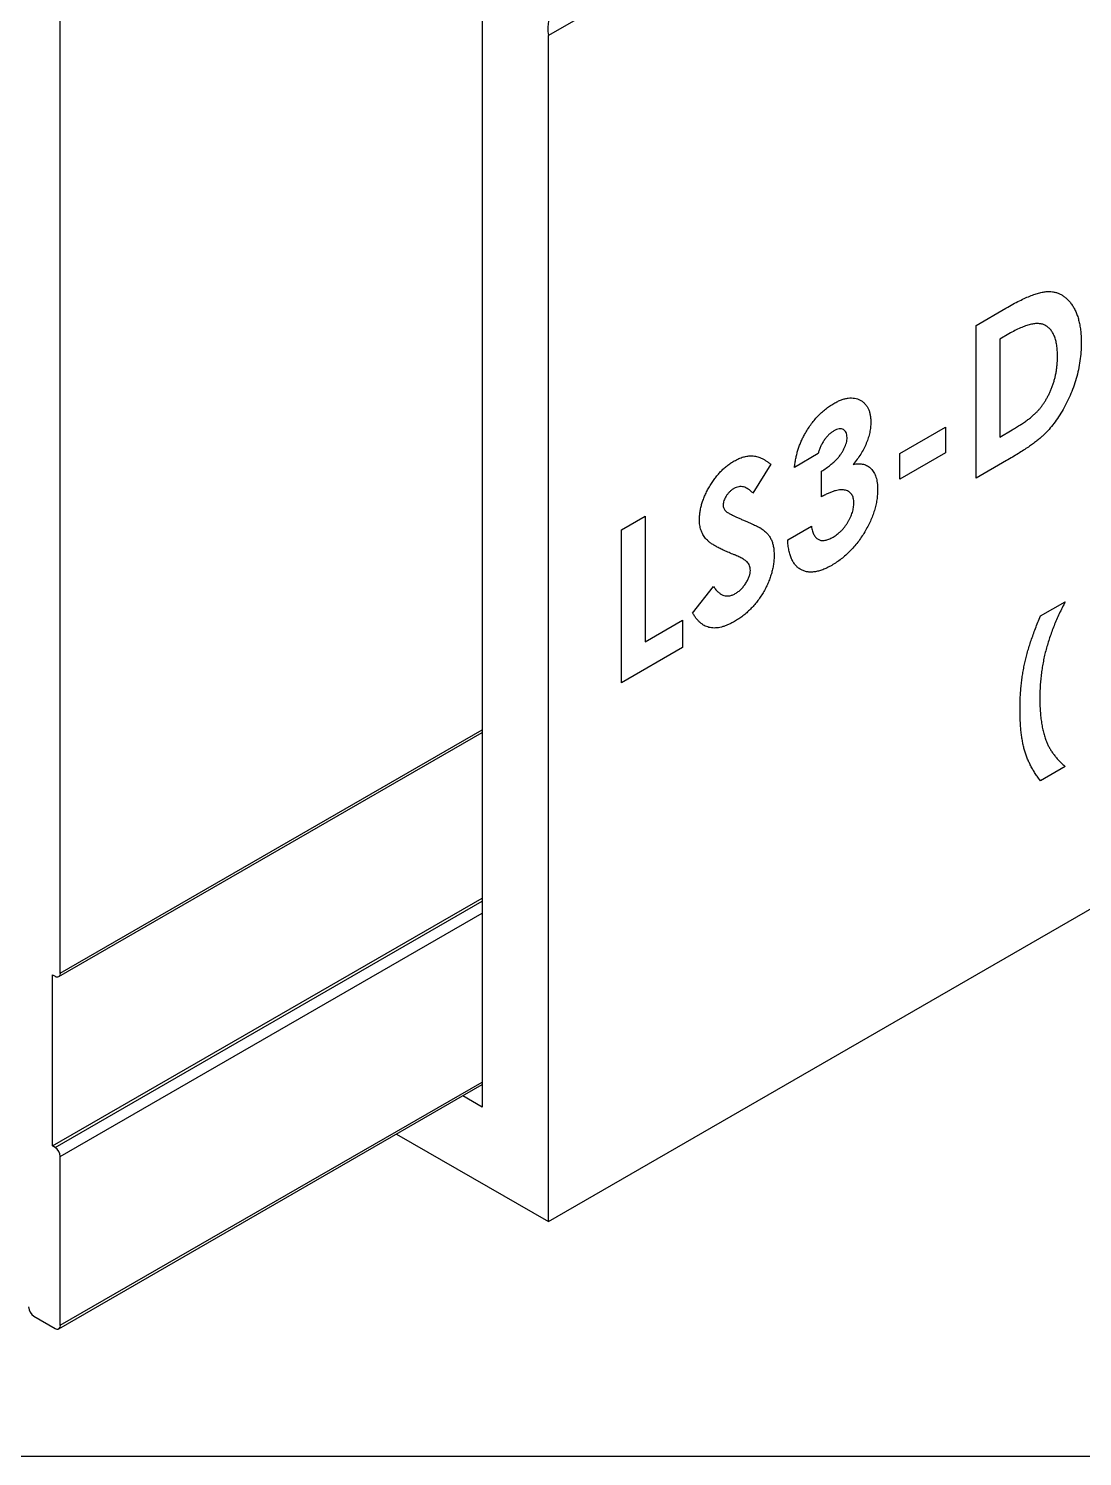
# Model space of a CAD drawing. Extents: x -3.7 to 16.1, y -12.1 to 0.
# Drawn here: x 11.245 to 12.653, y -12.123 to -10.215 of the extents above; entities that cross this region are included whole.
import ezdxf

# ---------------------------------------------------------------- set-up
doc = ezdxf.new("R2010")
doc.units = 0
doc.header["$LTSCALE"] = 0.5
doc.header["$MEASUREMENT"] = 0
doc.layers.add('Housing', color=150, linetype='CONTINUOUS')
doc.layers.add('Jig', color=41, linetype='CONTINUOUS', lineweight=13)
doc.layers.add('Text-Unprinted', color=131, linetype='CONTINUOUS', plot=False)

msp = doc.modelspace()

# ---------------------------------------------------------------- linework, layer by layer
at = {"layer": 'Housing', "linetype": 'Continuous', "lineweight": 25, "transparency": 16777216}
for p, q in [((11.287734, -11.477209), (11.287734, -9.473003)), ((11.285663, -11.481787), (11.851233, -11.155613)), ((11.287734, -11.477209), (11.851233, -11.15223)), ((11.277128, -11.707882), (11.851233, -11.376781)), ((11.280663, -11.709923), (11.851233, -11.380863)), ((11.287734, -11.722171), (11.851233, -11.397192)), ((11.277128, -11.479251), (11.280663, -11.481292)), ((11.277128, -11.707882), (11.277128, -11.479251)), ((11.285663, -11.952115), (11.851233, -11.62594)), ((11.287734, -11.947536), (11.851233, -11.622558)), ((11.280663, -11.709923), (11.277128, -11.707882)), ((11.287734, -11.947536), (11.287734, -11.722171)), ((11.252379, -11.935291), (11.280663, -11.95162))]:
    msp.add_line(p, q, dxfattribs=at)
for centre, radius, start, end in [((11.283424, -11.477908), 0.004367, 230.796715, 9.214037), ((11.272382, -11.72287), 0.015368, 2.605478, 57.394522), ((11.26066, -11.922345), 0.015368, 182.605478, 237.394522), ((11.283424, -11.948235), 0.004367, 230.796715, 9.214037)]:
    msp.add_arc(centre, radius, start, end, dxfattribs=at)
at = {"layer": 'Jig', "linetype": 'Continuous', "lineweight": 25, "transparency": 16777216}
for p, q in [((11.851233, -8.669532), (11.851233, -11.65599)), ((12.060515, -10.155), (11.939621, -10.224773)), ((11.939621, -11.809083), (11.939621, -10.224773)), ((11.939621, -11.809083), (14.591272, -10.278696)), ((12.510746, -10.61178), (12.550726, -10.588705)), ((12.510746, -10.81594), (12.510746, -10.61178)), ((12.554586, -10.623122), (12.542475, -10.630112)), ((12.542475, -10.630112), (12.542475, -10.760984)), ((12.40876, -10.783191), (12.469951, -10.747874)), ((12.469951, -10.747874), (12.469951, -10.781901)), ((12.542475, -10.760984), (12.559048, -10.751419)), ((12.299974, -10.783157), (12.268245, -10.80147)), ((12.469951, -10.781901), (12.40876, -10.817218)), ((12.40876, -10.817218), (12.40876, -10.783191)), ((12.551328, -10.792518), (12.510746, -10.81594)), ((12.236516, -10.797329), (12.21279, -10.836093)), ((12.304507, -10.840742), (12.304507, -10.806716)), ((12.037075, -10.885157), (12.068804, -10.866844)), ((12.068804, -10.866844), (12.068804, -11.034361)), ((12.037075, -11.089317), (12.037075, -10.885157)), ((12.259179, -10.898312), (12.290908, -10.88)), ((12.132263, -10.996141), (12.160167, -10.960691)), ((12.596898, -11.000043), (12.629919, -10.980985)), ((12.068804, -11.034361), (12.118664, -11.005584)), ((12.118664, -11.005584), (12.118664, -11.042228)), ((12.118664, -11.042228), (12.037075, -11.089317)), ((12.629919, -11.201286), (12.596898, -11.220344)), ((11.851233, -11.65599), (11.825201, -11.640966)), ((11.736772, -11.69201), (11.939621, -11.809083))]:
    msp.add_line(p, q, dxfattribs=at)
msp.add_arc((11.993896, -10.215933), 0.05499, 100.563299, 189.250105, dxfattribs=at)
for points, knots in [([(12.550726, -10.588705), (12.553843, -10.586932), (12.559868, -10.583503), (12.568597, -10.579013), (12.576714, -10.575171), (12.584224, -10.571997), (12.591112, -10.569556), (12.597368, -10.567869), (12.603015, -10.566832), (12.608113, -10.566504), (12.612767, -10.566866), (12.617186, -10.567711), (12.621362, -10.569168), (12.625352, -10.571128), (12.629106, -10.5737), (12.632687, -10.576769), (12.636005, -10.58046), (12.639162, -10.58458), (12.642018, -10.589237), (12.644508, -10.594412), (12.646595, -10.600086), (12.64829, -10.606258), (12.649641, -10.612879), (12.650587, -10.619997), (12.651172, -10.627581), (12.651231, -10.632915), (12.651261, -10.635625)], [0, 0, 0, 0, 0.060148162, 0.116267077, 0.168653955, 0.217398969, 0.262433523, 0.303932701, 0.342259967, 0.377441339, 0.411406099, 0.445398351, 0.479766387, 0.514584482, 0.550213651, 0.587000908, 0.624662987, 0.663615456, 0.703456428, 0.743450162, 0.784013386, 0.825132536, 0.867264663, 0.910306473, 0.954424205, 1, 1, 1, 1]), ([(12.602853, -10.611624), (12.601538, -10.611054), (12.598853, -10.609889), (12.594138, -10.609358), (12.588943, -10.609498), (12.583148, -10.610577), (12.576809, -10.612443), (12.56989, -10.615201), (12.562426, -10.618714), (12.557256, -10.621621), (12.554586, -10.623122)], [0, 0, 0, 0, 0.10166348, 0.20763614, 0.31874457, 0.43667994, 0.56350665, 0.69868121, 0.84444656, 1, 1, 1, 1]), ([(12.619532, -10.653283), (12.619489, -10.650633), (12.619407, -10.645465), (12.618612, -10.638328), (12.617318, -10.631922), (12.615471, -10.626304), (12.613143, -10.621415), (12.610229, -10.617369), (12.606855, -10.613995), (12.604186, -10.612414), (12.602853, -10.611624)], [0, 0, 0, 0, 0.142276686, 0.277428514, 0.406477152, 0.530595072, 0.650142922, 0.766850697, 0.883502093, 1, 1, 1, 1]), ([(12.651261, -10.635625), (12.651182, -10.63952), (12.651027, -10.647187), (12.649718, -10.659062), (12.647603, -10.670942), (12.644628, -10.682775), (12.640939, -10.694386), (12.636533, -10.705609), (12.631474, -10.716363), (12.62582, -10.726572), (12.619699, -10.736076), (12.613337, -10.74486), (12.606674, -10.752739), (12.600803, -10.758684), (12.595712, -10.763213), (12.591242, -10.766733), (12.586164, -10.770525), (12.580432, -10.774499), (12.57407, -10.778765), (12.567053, -10.783138), (12.559404, -10.787821), (12.554091, -10.790911), (12.551328, -10.792518)], [0, 0, 0, 0, 0.06577295, 0.1294779, 0.19143009, 0.25244567, 0.31178696, 0.36881755, 0.42409152, 0.47849211, 0.53139374, 0.58200397, 0.63120127, 0.67950301, 0.70556137, 0.73522172, 0.76913249, 0.80685832, 0.84892977, 0.89511666, 0.9454698, 1, 1, 1, 1]), ([(12.559048, -10.751419), (12.56102, -10.750276), (12.564813, -10.74808), (12.570288, -10.744537), (12.575352, -10.741231), (12.57999, -10.737826), (12.584235, -10.734564), (12.58803, -10.731245), (12.591452, -10.728084), (12.594461, -10.724838), (12.597216, -10.721548), (12.599767, -10.718085), (12.60223, -10.714452), (12.604558, -10.710613), (12.60676, -10.706594), (12.608823, -10.702389), (12.610775, -10.697992), (12.612566, -10.693413), (12.614202, -10.688687), (12.615654, -10.683867), (12.616857, -10.678958), (12.617858, -10.673971), (12.618572, -10.668918), (12.619164, -10.663737), (12.619469, -10.658505), (12.619511, -10.655041), (12.619532, -10.653283)], [0, 0, 0, 0, 0.06261465, 0.12042881, 0.17419949, 0.22372466, 0.26902845, 0.310765, 0.34811526, 0.38237811, 0.41475316, 0.44719543, 0.48004458, 0.51373864, 0.5479625, 0.58291781, 0.6193151, 0.65712355, 0.69568658, 0.73551372, 0.7758232, 0.81765226, 0.86074258, 0.90538693, 0.9519982, 1, 1, 1, 1]), ([(12.281808, -10.757652), (12.283114, -10.755377), (12.285688, -10.750893), (12.28999, -10.744569), (12.294499, -10.738643), (12.299306, -10.733234), (12.304336, -10.728198), (12.309629, -10.72371), (12.315163, -10.719566), (12.31894, -10.717293), (12.320867, -10.716133)], [0, 0, 0, 0, 0.12740686, 0.25110554, 0.37290779, 0.4944963, 0.61617144, 0.7405629, 0.86760485, 1, 1, 1, 1]), ([(12.320867, -10.716133), (12.32258, -10.715191), (12.325948, -10.713339), (12.330899, -10.711219), (12.335618, -10.709788), (12.340157, -10.708859), (12.344449, -10.708682), (12.348587, -10.708963), (12.352458, -10.710004), (12.356069, -10.711621), (12.359386, -10.713708), (12.362259, -10.716328), (12.364729, -10.719342), (12.366764, -10.722806), (12.368328, -10.726747), (12.369414, -10.731143), (12.370125, -10.735922), (12.370195, -10.739409), (12.370231, -10.741177)], [0, 0, 0, 0, 0.06821391, 0.1340948, 0.19828562, 0.26116019, 0.32363465, 0.38636675, 0.44964239, 0.5142449, 0.57841334, 0.64037469, 0.70061485, 0.76010398, 0.81929898, 0.87846598, 0.9383604, 1, 1, 1, 1]), ([(12.320655, -10.7529), (12.319505, -10.753628), (12.317224, -10.755075), (12.313888, -10.757968), (12.31072, -10.761426), (12.307785, -10.765366), (12.305127, -10.769599), (12.302945, -10.774053), (12.30113, -10.778602), (12.300361, -10.781633), (12.299974, -10.783157)], [0, 0, 0, 0, 0.12352259, 0.24510665, 0.36726561, 0.49469055, 0.62232387, 0.74600284, 0.87225315, 1, 1, 1, 1]), ([(12.338502, -10.761821), (12.338441, -10.760527), (12.338321, -10.758002), (12.337389, -10.754827), (12.335771, -10.752451), (12.333602, -10.750803), (12.330959, -10.749906), (12.327861, -10.749936), (12.324375, -10.750915), (12.321923, -10.752223), (12.320655, -10.7529)], [0, 0, 0, 0, 0.12620808, 0.24633145, 0.36348382, 0.48475446, 0.60838276, 0.73121425, 0.86098927, 1, 1, 1, 1]), ([(12.370231, -10.741177), (12.370158, -10.743435), (12.370013, -10.747881), (12.368822, -10.754952), (12.366959, -10.762131), (12.364267, -10.769423), (12.360902, -10.776724), (12.356772, -10.783905), (12.351997, -10.790975), (12.348412, -10.795362), (12.346576, -10.797608)], [0, 0, 0, 0, 0.1241007, 0.24431613, 0.36446594, 0.48585399, 0.60891479, 0.73430092, 0.86394282, 1, 1, 1, 1]), ([(12.268245, -10.80147), (12.268469, -10.799509), (12.268908, -10.795664), (12.269959, -10.789859), (12.271216, -10.784202), (12.272785, -10.778648), (12.274626, -10.773212), (12.276719, -10.76789), (12.279087, -10.762687), (12.280902, -10.759328), (12.281808, -10.757652)], [0, 0, 0, 0, 0.13893424, 0.27237137, 0.40070198, 0.52491533, 0.64677501, 0.76570649, 0.88311523, 1, 1, 1, 1]), ([(12.304507, -10.806716), (12.30661, -10.805295), (12.310545, -10.802637), (12.316006, -10.79858), (12.320604, -10.794717), (12.324449, -10.791038), (12.327641, -10.787321), (12.33043, -10.783642), (12.332832, -10.779853), (12.334862, -10.776016), (12.336486, -10.772217), (12.337636, -10.768539), (12.338395, -10.765027), (12.338467, -10.762883), (12.338502, -10.761821)], [0, 0, 0, 0, 0.14170376, 0.26509967, 0.37005799, 0.45802355, 0.53599352, 0.60984762, 0.68007516, 0.74858709, 0.81563036, 0.87807074, 0.93958393, 1, 1, 1, 1]), ([(12.141328, -10.871529), (12.141366, -10.869759), (12.141442, -10.866272), (12.142116, -10.86082), (12.143123, -10.855353), (12.144586, -10.849818), (12.146484, -10.844234), (12.148789, -10.838594), (12.151538, -10.832917), (12.154635, -10.827261), (12.158047, -10.821756), (12.161694, -10.816531), (12.165554, -10.811668), (12.169604, -10.807144), (12.173869, -10.803009), (12.178317, -10.799255), (12.182956, -10.795872), (12.186111, -10.793956), (12.187718, -10.792979)], [0, 0, 0, 0, 0.06317288, 0.12445736, 0.18484092, 0.24456682, 0.30431917, 0.36519979, 0.42742098, 0.49126169, 0.555499, 0.61860452, 0.68049476, 0.74247331, 0.80499066, 0.86825197, 0.93288722, 1, 1, 1, 1]), ([(12.187718, -10.792979), (12.189801, -10.791865), (12.19395, -10.789646), (12.200085, -10.787476), (12.206077, -10.786173), (12.210905, -10.785987), (12.214747, -10.786289), (12.217692, -10.786909), (12.220688, -10.787836), (12.22376, -10.789066), (12.226851, -10.790688), (12.230049, -10.79257), (12.233309, -10.794768), (12.235428, -10.796461), (12.236516, -10.797329)], [0, 0, 0, 0, 0.10691022, 0.21297653, 0.31977668, 0.42855627, 0.4858568, 0.54655869, 0.6114315, 0.67982091, 0.7531585, 0.83075287, 0.91313307, 1, 1, 1, 1]), ([(12.346576, -10.797608), (12.347836, -10.797359), (12.350312, -10.796869), (12.353831, -10.796687), (12.357178, -10.796776), (12.360294, -10.797325), (12.36321, -10.798221), (12.365909, -10.799497), (12.368407, -10.801136), (12.370664, -10.80318), (12.372666, -10.805581), (12.374463, -10.80823), (12.375942, -10.811248), (12.377194, -10.814536), (12.378148, -10.818174), (12.378819, -10.822136), (12.379208, -10.826411), (12.379267, -10.829426), (12.379297, -10.83095)], [0, 0, 0, 0, 0.06622147, 0.13012222, 0.19292189, 0.25476417, 0.31575678, 0.37630284, 0.43681442, 0.49816816, 0.55951623, 0.62024302, 0.68096981, 0.74234907, 0.8045839, 0.8681024, 0.93330738, 1, 1, 1, 1]), ([(12.187364, -10.829828), (12.186357, -10.83045), (12.184412, -10.831651), (12.18164, -10.834033), (12.17918, -10.836804), (12.177032, -10.83981), (12.175331, -10.84292), (12.173973, -10.845936), (12.173208, -10.848841), (12.173107, -10.850592), (12.173057, -10.851458)], [0, 0, 0, 0, 0.148126258, 0.285992887, 0.416634394, 0.547379946, 0.671582838, 0.784400739, 0.893265576, 1, 1, 1, 1]), ([(12.21279, -10.836093), (12.211773, -10.835024), (12.209822, -10.832971), (12.206659, -10.83054), (12.203511, -10.828726), (12.200348, -10.827561), (12.197141, -10.82708), (12.193898, -10.827301), (12.190635, -10.828135), (12.188443, -10.829269), (12.187364, -10.829828)], [0, 0, 0, 0, 0.16242031, 0.31182434, 0.44843277, 0.5733812, 0.68907715, 0.7975729, 0.90029304, 1, 1, 1, 1]), ([(12.347568, -10.848894), (12.347534, -10.847793), (12.347467, -10.845601), (12.34692, -10.84266), (12.346057, -10.840027), (12.344858, -10.837725), (12.343256, -10.835805), (12.341367, -10.834142), (12.33904, -10.832967), (12.336487, -10.831951), (12.333526, -10.83149), (12.330303, -10.831348), (12.326731, -10.831816), (12.322899, -10.832605), (12.318733, -10.83397), (12.31426, -10.835797), (12.309486, -10.83799), (12.306196, -10.839809), (12.304507, -10.840742)], [0, 0, 0, 0, 0.05061342, 0.10075972, 0.14927481, 0.19888844, 0.2493065, 0.30232269, 0.35722065, 0.41543732, 0.47644293, 0.53982865, 0.60618385, 0.6759412, 0.74978241, 0.82828769, 0.91184492, 1, 1, 1, 1]), ([(12.379297, -10.83095), (12.379236, -10.83325), (12.379116, -10.837786), (12.378356, -10.844804), (12.37694, -10.851894), (12.375076, -10.859007), (12.372591, -10.866168), (12.369667, -10.873401), (12.366072, -10.880647), (12.362076, -10.887888), (12.357639, -10.894936), (12.352829, -10.901603), (12.347751, -10.907872), (12.342373, -10.913686), (12.336698, -10.919048), (12.330737, -10.923997), (12.324465, -10.92854), (12.320185, -10.931107), (12.317999, -10.932418)], [0, 0, 0, 0, 0.06282116, 0.12387053, 0.18355417, 0.24226629, 0.30126489, 0.36084669, 0.4219487, 0.48478919, 0.54801391, 0.61041288, 0.67253645, 0.73482884, 0.79794725, 0.86297349, 0.93001958, 1, 1, 1, 1]), ([(12.173057, -10.851458), (12.173089, -10.85229), (12.173151, -10.853965), (12.173759, -10.856122), (12.174674, -10.858045), (12.175549, -10.859032), (12.175996, -10.859536)], [0, 0, 0, 0, 0.241881375, 0.487115475, 0.73783784, 1, 1, 1, 1]), ([(12.319734, -10.894773), (12.320715, -10.894187), (12.322636, -10.89304), (12.325458, -10.89099), (12.328146, -10.888744), (12.330706, -10.886322), (12.333153, -10.883727), (12.335442, -10.88088), (12.337618, -10.877851), (12.339657, -10.874679), (12.341542, -10.871418), (12.34311, -10.868107), (12.344543, -10.864834), (12.345603, -10.861578), (12.346532, -10.858341), (12.347101, -10.855158), (12.34753, -10.85196), (12.347555, -10.849926), (12.347568, -10.848894)], [0, 0, 0, 0, 0.069402223, 0.135943428, 0.201020377, 0.264180635, 0.325954798, 0.388453791, 0.450818569, 0.51426562, 0.577492176, 0.638835299, 0.698633645, 0.758057149, 0.817032435, 0.876414798, 0.937277956, 1, 1, 1, 1]), ([(12.185876, -10.917471), (12.183626, -10.91657), (12.179308, -10.914843), (12.173205, -10.912132), (12.167706, -10.909481), (12.162858, -10.90679), (12.1586, -10.904195), (12.154959, -10.90164), (12.151977, -10.899065), (12.148839, -10.895787), (12.145857, -10.891308), (12.14328, -10.885335), (12.141608, -10.87884), (12.14142, -10.873941), (12.141328, -10.871529)], [0, 0, 0, 0, 0.11212458, 0.21520101, 0.30990245, 0.3959591, 0.47344749, 0.54214033, 0.60252333, 0.65472633, 0.74780406, 0.83527842, 0.91892524, 1, 1, 1, 1]), ([(12.175996, -10.859536), (12.176403, -10.859894), (12.177339, -10.860719), (12.179123, -10.86185), (12.181364, -10.863204), (12.184148, -10.86464), (12.187358, -10.866335), (12.191145, -10.868063), (12.195398, -10.870007), (12.198422, -10.871326), (12.200006, -10.872017)], [0, 0, 0, 0, 0.059234189, 0.136349281, 0.233805212, 0.349411224, 0.48317915, 0.635966856, 0.809243356, 1, 1, 1, 1]), ([(12.200006, -10.872017), (12.201493, -10.872645), (12.204315, -10.873837), (12.20833, -10.875523), (12.211859, -10.877089), (12.214953, -10.878449), (12.217564, -10.879666), (12.219705, -10.880744), (12.2214, -10.881624), (12.222364, -10.882191), (12.222776, -10.882433)], [0, 0, 0, 0, 0.1929527, 0.36618414, 0.5204573, 0.65501214, 0.77062423, 0.86567718, 0.94267453, 1, 1, 1, 1]), ([(12.222776, -10.882433), (12.224336, -10.883483), (12.227337, -10.885501), (12.231236, -10.889061), (12.234445, -10.892882), (12.236927, -10.89709), (12.238802, -10.901699), (12.240124, -10.906817), (12.240916, -10.912491), (12.241004, -10.916624), (12.241048, -10.918714)], [0, 0, 0, 0, 0.1508331, 0.28995418, 0.41713865, 0.53525518, 0.6487511, 0.76240546, 0.8798267, 1, 1, 1, 1]), ([(12.290908, -10.88), (12.291109, -10.881168), (12.291501, -10.883443), (12.292265, -10.886623), (12.29326, -10.88939), (12.294411, -10.89182), (12.295654, -10.893987), (12.297156, -10.895691), (12.298807, -10.897063), (12.30119, -10.898453), (12.304595, -10.899327), (12.309194, -10.899141), (12.314309, -10.897636), (12.317885, -10.895748), (12.319734, -10.894773)], [0, 0, 0, 0, 0.07734635, 0.15065231, 0.22067749, 0.28657519, 0.35018847, 0.41137884, 0.46994604, 0.52823379, 0.64219443, 0.75536432, 0.87355612, 1, 1, 1, 1]), ([(12.317999, -10.932418), (12.315931, -10.93356), (12.311887, -10.935792), (12.305972, -10.938324), (12.30035, -10.940146), (12.295008, -10.941224), (12.289965, -10.941534), (12.285176, -10.941202), (12.280736, -10.939993), (12.276597, -10.938107), (12.272849, -10.935473), (12.2695, -10.9322), (12.266623, -10.928223), (12.264205, -10.923576), (12.262267, -10.918235), (12.260738, -10.912254), (12.25967, -10.905591), (12.259345, -10.90077), (12.259179, -10.898312)], [0, 0, 0, 0, 0.06665905, 0.13034294, 0.19193622, 0.2519958, 0.31112194, 0.3697548, 0.42860221, 0.48843585, 0.54852436, 0.60866107, 0.6692358, 0.7308808, 0.79419627, 0.85983041, 0.92853347, 1, 1, 1, 1]), ([(12.209319, -10.939153), (12.209261, -10.938022), (12.209143, -10.935724), (12.208272, -10.932708), (12.20691, -10.929976), (12.205299, -10.928021), (12.20366, -10.926552), (12.202093, -10.925364), (12.200184, -10.924153), (12.197939, -10.922915), (12.195387, -10.921608), (12.192526, -10.920236), (12.189324, -10.918843), (12.18706, -10.917942), (12.185876, -10.917471)], [0, 0, 0, 0, 0.07634661, 0.15509082, 0.23835156, 0.32840414, 0.37938386, 0.43961764, 0.50983142, 0.58887464, 0.67743635, 0.77554672, 0.88263587, 1, 1, 1, 1]), ([(12.241048, -10.918714), (12.241017, -10.920795), (12.240955, -10.924876), (12.240194, -10.931235), (12.23911, -10.937527), (12.237433, -10.943844), (12.23539, -10.950145), (12.232828, -10.956437), (12.22982, -10.962728), (12.226372, -10.968932), (12.222558, -10.974957), (12.218467, -10.980722), (12.21406, -10.986077), (12.209373, -10.991096), (12.204409, -10.995743), (12.199175, -11.000081), (12.193662, -11.004054), (12.189892, -11.006312), (12.187966, -11.007466)], [0, 0, 0, 0, 0.06520088, 0.12792654, 0.18904691, 0.24854369, 0.30760713, 0.36724766, 0.42696306, 0.48861713, 0.55039185, 0.61133073, 0.67255609, 0.73402419, 0.79734062, 0.86224963, 0.92962547, 1, 1, 1, 1]), ([(12.189134, -10.970148), (12.19051, -10.969289), (12.193179, -10.967624), (12.196989, -10.964274), (12.200482, -10.96045), (12.203502, -10.956127), (12.206058, -10.951674), (12.207945, -10.947272), (12.209131, -10.943004), (12.209256, -10.940442), (12.209319, -10.939153)], [0, 0, 0, 0, 0.14198589, 0.27547331, 0.40434584, 0.53542971, 0.6614274, 0.77786684, 0.88827975, 1, 1, 1, 1]), ([(12.160167, -10.960691), (12.161198, -10.962165), (12.163173, -10.96499), (12.16652, -10.968386), (12.169949, -10.970969), (12.173539, -10.972614), (12.177246, -10.973394), (12.181089, -10.973263), (12.18507, -10.972257), (12.187782, -10.97085), (12.189134, -10.970148)], [0, 0, 0, 0, 0.16045792, 0.30761155, 0.44213889, 0.56622919, 0.68122221, 0.78955801, 0.89502889, 1, 1, 1, 1]), ([(12.629919, -10.980985), (12.628515, -10.983676), (12.625727, -10.98902), (12.621879, -10.997093), (12.61826, -11.005115), (12.614922, -11.013116), (12.611858, -11.021087), (12.609044, -11.029013), (12.606533, -11.036894), (12.604282, -11.044753), (12.602294, -11.052642), (12.600584, -11.060592), (12.599144, -11.068613), (12.597959, -11.076722), (12.597049, -11.084901), (12.596415, -11.093171), (12.595974, -11.101552), (12.59594, -11.107076), (12.595924, -11.10987)], [0, 0, 0, 0, 0.06264763, 0.12439172, 0.18530389, 0.24573736, 0.30582112, 0.36543125, 0.42457023, 0.4837585, 0.5434017, 0.60419235, 0.66628144, 0.72952881, 0.79463061, 0.86114256, 0.92976542, 1, 1, 1, 1]), ([(12.187966, -11.007466), (12.186454, -11.008308), (12.183459, -11.009975), (12.179046, -11.012021), (12.174784, -11.013672), (12.170679, -11.014883), (12.166712, -11.015704), (12.162883, -11.016121), (12.159219, -11.016089), (12.155691, -11.015671), (12.152316, -11.014767), (12.149053, -11.013463), (12.145933, -11.011689), (12.142942, -11.009463), (12.140098, -11.006763), (12.137309, -11.003703), (12.134699, -11.000124), (12.133086, -10.997488), (12.132263, -10.996141)], [0, 0, 0, 0, 0.06355148, 0.12586838, 0.18624025, 0.24497665, 0.30335769, 0.36123032, 0.41848905, 0.47593671, 0.53420374, 0.59405943, 0.65546869, 0.71877168, 0.78497461, 0.85352232, 0.92518245, 1, 1, 1, 1]), ([(12.569483, -11.12421), (12.569494, -11.121499), (12.569516, -11.116154), (12.569864, -11.10809), (12.570363, -11.100187), (12.571016, -11.092449), (12.571954, -11.08481), (12.573026, -11.077341), (12.57433, -11.069994), (12.575842, -11.062729), (12.577603, -11.055443), (12.579582, -11.048044), (12.581829, -11.040472), (12.584347, -11.032719), (12.587089, -11.024786), (12.590098, -11.016681), (12.593381, -11.008409), (12.595717, -11.002853), (12.596898, -11.000043)], [0, 0, 0, 0, 0.0707045, 0.13940175, 0.20583703, 0.27036344, 0.33283315, 0.39354421, 0.45234667, 0.50963809, 0.56675442, 0.62464416, 0.68378106, 0.74425912, 0.80603281, 0.86930812, 0.93390629, 1, 1, 1, 1]), ([(12.595924, -11.10987), (12.595952, -11.112865), (12.596006, -11.118769), (12.596456, -11.127276), (12.597201, -11.135337), (12.598179, -11.143003), (12.599523, -11.150158), (12.601106, -11.15692), (12.603012, -11.163203), (12.604529, -11.167098), (12.605278, -11.16902)], [0, 0, 0, 0, 0.13724886, 0.27055715, 0.40014459, 0.52617696, 0.64906051, 0.7683769, 0.88567839, 1, 1, 1, 1]), ([(12.596898, -11.220344), (12.595653, -11.21871), (12.593209, -11.215502), (12.589861, -11.210438), (12.586711, -11.205443), (12.583918, -11.200309), (12.58135, -11.195198), (12.579169, -11.189926), (12.577152, -11.184729), (12.575491, -11.179332), (12.574071, -11.173723), (12.572816, -11.167813), (12.571803, -11.161479), (12.570937, -11.154787), (12.570301, -11.147683), (12.569834, -11.140213), (12.569524, -11.13238), (12.569497, -11.126963), (12.569483, -11.12421)], [0, 0, 0, 0, 0.06999196, 0.13739432, 0.2029351, 0.26601622, 0.3272219, 0.38640573, 0.44369834, 0.49917176, 0.55485548, 0.61210597, 0.67151987, 0.73294939, 0.79643212, 0.86206675, 0.92990768, 1, 1, 1, 1]), ([(12.605278, -11.16902), (12.605921, -11.170465), (12.607233, -11.173413), (12.609566, -11.17759), (12.612178, -11.181727), (12.615137, -11.185757), (12.61832, -11.189827), (12.621929, -11.19369), (12.625776, -11.197579), (12.628521, -11.200035), (12.629919, -11.201286)], [0, 0, 0, 0, 0.10750351, 0.21953048, 0.33688685, 0.45838448, 0.58578562, 0.71834768, 0.85655295, 1, 1, 1, 1])]:
    msp.add_open_spline(points, degree=3, knots=knots, dxfattribs=at)
at = {"layer": 'Text-Unprinted', "transparency": 16777216}
msp.add_lwpolyline([(0, 0), (15.880087, 0), (15.880087, -12.122717), (0, -12.122717)], close=True, dxfattribs=at)

doc.saveas('drawing.dxf')
